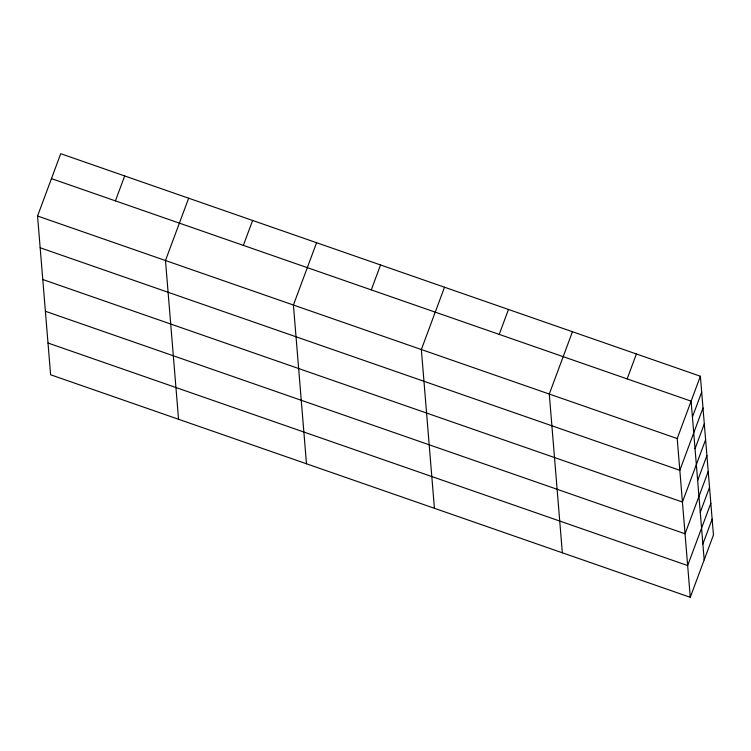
<?xml version="1.0" encoding="UTF-8"?>
<svg xmlns="http://www.w3.org/2000/svg" width="751" height="751" viewBox="0 0 751 751"><rect width="100%" height="100%" fill="white"/><g stroke="black" fill="none" stroke-linecap="round" stroke-linejoin="round"><path stroke-width="1.13" d="M37.55 216.016L60.728 153.702L700.383 376.232L713.45 534.984L690.272 597.298L50.617 374.768L37.55 216.016L677.205 438.546L690.272 597.298M115.419 200.883L124.694 175.95M188.661 198.208L165.483 260.522L178.55 419.274M243.352 245.389L252.627 220.456M316.584 242.714L293.416 305.028L306.483 463.78M371.285 289.886L380.55 264.962M444.517 287.22L421.349 349.534L434.416 508.286M499.218 334.392L508.483 309.468M572.45 331.726L549.281 394.04L562.339 552.792M627.151 378.898L636.416 353.974M677.205 438.546L700.383 376.232M692.422 417.03L701.687 392.106M703.002 407.981L679.824 470.295L40.16 247.764M695.032 448.779L704.307 423.855M705.611 439.729L682.434 502.043L42.779 279.522M697.651 480.527L706.916 455.604M708.221 471.478L685.053 533.792L45.389 311.271M700.261 512.285L709.526 487.352M710.84 503.236L687.663 565.55L47.998 343.019M702.87 544.034L712.145 519.11M51.453 178.625L691.117 401.156L704.185 559.908"/></g></svg>
